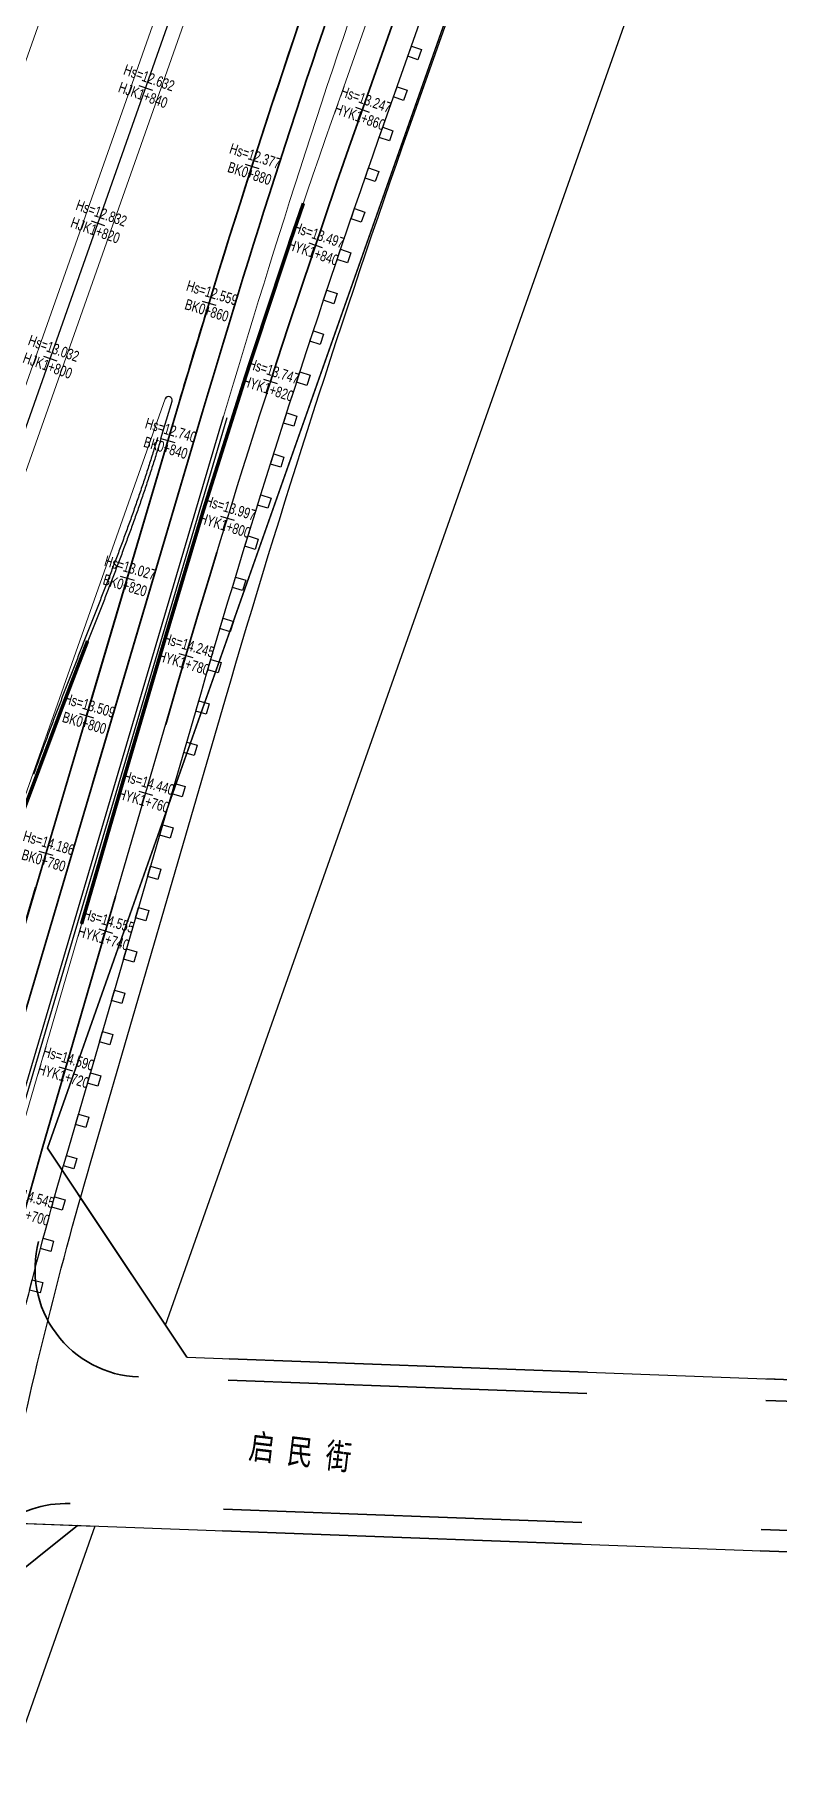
# Model space of a CAD drawing. Extents: x 0 to 558779, y 0 to 2762081.
# Drawn here: x 520014.5 to 520118.2, y 2757860.4 to 2758100.9 of the extents above; entities that cross this region are included whole.
import ezdxf
from ezdxf.enums import TextEntityAlignment as Align

# ---------------------------------------------------------------- set-up
doc = ezdxf.new("R2010")
doc.units = 0
doc.header["$LTSCALE"] = 20
doc.linetypes.add('CENTER', pattern=[2, 1.25, -0.25, 0.25, -0.25])
doc.linetypes.add('HIDDEN', pattern=[0.375, 0.25, -0.125])
for name, color, linetype in [('0-路名', 7, 'Continuous'), ('B-标线', 8, 'Continuous'), ('DL-中心线', 10, 'Continuous'), ('DL-人行道边线', 1, 'Continuous'), ('DL-挡墙范围', 2, 'HIDDEN'), ('DL-树池', 110, 'Continuous'), ('DL-相交规划路', 161, 'Continuous'), ('DL-非机动车道边线', 6, 'Continuous'), ('L-洛秀互通匝道边线', 140, 'Continuous'), ('L-脊线', 222, 'Continuous'), ('L-辅路绿化带', 3, 'Continuous'), ('RD-红线', 230, 'Continuous'), ('XW_B', 7, 'Continuous'), ('XW_HY-海江大道右辅路', 7, 'Continuous'), ('XW_海江大道（2000坐标）', 7, 'Continuous'), ('YD-G2', 96, 'Continuous'), ('桩号-B', 7, 'Continuous'), ('桩号-HY-海江大道右辅路', 7, 'Continuous'), ('桩号-海江大道（2000坐标）', 7, 'Continuous'), ('设计高-B', 7, 'Continuous'), ('设计高-HY-海江大道右辅路', 7, 'Continuous'), ('设计高-地面高-B', 7, 'Continuous'), ('设计高-地面高-HY-海江大道右辅路', 7, 'Continuous'), ('设计高-地面高-海江大道（2000坐标）', 7, 'Continuous'), ('设计高-海江大道（2000坐标）', 7, 'Continuous')]:
    doc.layers.add(name, color=color, linetype=linetype)
doc.styles.get("Standard").update_dxf_attribs({"font": 'fsdb_e.shx', "width": 0.7, "bigfont": 'hzdx.shx'})
doc.styles.add('仿宋', font='simfang_0.ttf', dxfattribs={"width": 0.8})

# ---------------------------------------------------------------- blocks, each defined once
blk = doc.blocks.new('shuchi01')
at = {"layer": 'DL-树池', "color": 3}
blk.add_lwpolyline([(-0.75, 1.5), (0.75, 1.5), (0.75, 0), (-0.75, 0)], close=True, dxfattribs=at)

msp = doc.modelspace()

# ---------------------------------------------------------------- linework, layer by layer
at = {"layer": 'B-标线', "lineweight": 35, "flags": 128}
for points in [[(519939.582, 2757722.133, 0.054969), (519981.895, 2757860.489, -0.0251421), (519996.067, 2757919.103), (520034.65, 2758049.579, -0.0128879), (520058.477, 2758123.13)], [(520004.231, 2757934.369), (520038.006, 2758048.586, -0.0128879), (520061.778, 2758121.966, -0.0128879)], [(520022.582, 2757996.425), (520038.006, 2758048.586, -0.0128879), (520061.778, 2758121.966)]]:
    msp.add_lwpolyline(points, format="xyb", dxfattribs=at)
at = {"layer": 'DL-中心线', "linetype": 'CENTER', "lineweight": 35, "ltscale": 5, "flags": 128}
for points in [[(519363.527, 2756865.285, -0.0640305), (519480.744, 2757085.351, -0.0528813), (519557.501, 2757172.344), (519677.841, 2757282.704, 0.0308215), (519737.675, 2757344.78, -0.0161286), (519785.39, 2757397.285, 0.1076188), (519897.596, 2757578.067), (519932.402, 2757676.128, -0.0149276), (519945.386, 2757709.511, -0.0002025), (519945.577, 2757709.961, -0.0004051), (519945.969, 2757710.882, -0.0004051), (519946.374, 2757711.83, -0.0004051), (519946.794, 2757712.809, -0.0004051), (519947.231, 2757713.821, -0.0004051), (519947.686, 2757714.871, -0.0004051), (519948.161, 2757715.963, -0.0004051), (519948.66, 2757717.103, -0.0004051), (519949.184, 2757718.298, -0.0004051), (519949.739, 2757719.556, -0.0004051), (519950.33, 2757720.89, -0.0004051), (519950.964, 2757722.315, -0.0004051), (519951.652, 2757723.854, -0.0004051), (519952.408, 2757725.539, -0.0003826), (519953.207, 2757727.312, -0.0003376), (519954.009, 2757729.084, -0.0002926), (519954.812, 2757730.854, -0.0002476), (519955.618, 2757732.624, -0.0002025), (519956.425, 2757734.393, -0.0001575), (519957.234, 2757736.161, -0.0001125), (519958.043, 2757737.929, -0.0000675), (519958.853, 2757739.697, -0.0000225), (519959.664, 2757741.464, 0.0000375), (519960.474, 2757743.232, 0.0001125), (519961.284, 2757745, 0.0001875), (519962.093, 2757746.768, 0.0002626), (519962.9, 2757748.537, 0.0003376), (519963.705, 2757750.307, 0.0004126), (519964.508, 2757752.078, 0.0004876), (519965.307, 2757753.85, 0.0005626), (519966.102, 2757755.625, 0.0006376), (519966.894, 2757757.401, 0.0006752), (519967.641, 2757759.09, 0.0006752), (519968.318, 2757760.633, 0.0006752), (519968.942, 2757762.063, 0.0006752), (519969.521, 2757763.402, 0.0006752), (519970.064, 2757764.666, 0.0006752), (519970.575, 2757765.866, 0.0006752), (519971.06, 2757767.012, 0.0006752), (519971.521, 2757768.11, 0.0006752), (519971.961, 2757769.166, 0.0006752), (519972.383, 2757770.185, 0.0006752), (519972.787, 2757771.171, 0.0006752), (519973.176, 2757772.126, 0.0006752), (519973.551, 2757773.054, 0.0003376), (519973.734, 2757773.508, 0.0402701), (519990.889, 2757828.803, 0.0003376), (519990.996, 2757829.281, 0.0006752), (519991.212, 2757830.257, 0.0006752), (519991.432, 2757831.265, 0.0006752), (519991.656, 2757832.306, 0.0006752), (519991.885, 2757833.385, 0.0006752), (519992.12, 2757834.505, 0.0006752), (519992.362, 2757835.671, 0.0006752), (519992.611, 2757836.89, 0.0006752), (519992.868, 2757838.169, 0.0006752), (519993.136, 2757839.518, 0.0006752), (519993.416, 2757840.95, 0.0006752), (519993.712, 2757842.482, 0.0006752), (519994.027, 2757844.137, 0.0006752), (519994.367, 2757845.953, 0.0006376), (519994.72, 2757847.865, 0.0005626), (519995.068, 2757849.778, 0.0004876), (519995.413, 2757851.691, 0.0004126), (519995.754, 2757853.606, 0.0003376), (519996.092, 2757855.521, 0.0002626), (519996.428, 2757857.436, 0.0001875), (519996.762, 2757859.351, 0.0001125), (519997.095, 2757861.267, 0.0000375), (519997.427, 2757863.183, -0.0000225), (519997.759, 2757865.099, -0.0000675), (519998.092, 2757867.015, -0.0001125), (519998.425, 2757868.93, -0.0001575), (519998.76, 2757870.846, -0.0002025), (519999.096, 2757872.761, -0.0002476), (519999.433, 2757874.676, -0.0002926), (519999.773, 2757876.59, -0.0003376), (520000.115, 2757878.505, -0.0003826), (520000.459, 2757880.418, -0.0004051), (520000.79, 2757882.235, -0.0004051), (520001.094, 2757883.893, -0.0004051), (520001.378, 2757885.427, -0.0004051), (520001.646, 2757886.861, -0.0004051), (520001.901, 2757888.213, -0.0004051), (520002.144, 2757889.495, -0.0004051), (520002.379, 2757890.716, -0.0004051), (520002.605, 2757891.886, -0.0004051), (520002.824, 2757893.009, -0.0004051), (520003.037, 2757894.091, -0.0004051), (520003.245, 2757895.135, -0.0004051), (520003.447, 2757896.147, -0.0004051), (520003.645, 2757897.127, -0.0002025), (520003.743, 2757897.607, -0.0205644), (520015.566, 2757945.503), (520034.389, 2758010.197, -0.0139815), (520060.063, 2758090.044), (520086.942, 2758166.257, 0.0147938), (520122.979, 2758278.961, -0.0147938), (520159.016, 2758391.664), (520173.526, 2758432.806)], [(519647.675, 2757568.166, -0.0011574), (519648.228, 2757567.535, -0.0023148), (519649.349, 2757566.237, -0.0023148), (519650.492, 2757564.888, -0.0023148), (519651.66, 2757563.484, -0.0023148), (519652.855, 2757562.02, -0.0023148), (519654.081, 2757560.489, -0.0023148), (519655.343, 2757558.884, -0.0023148), (519656.645, 2757557.195, -0.0023148), (519657.995, 2757555.412, -0.0023148), (519659.4, 2757553.518, -0.0023148), (519660.871, 2757551.496, -0.0023148), (519662.425, 2757549.319, -0.0023148), (519664.081, 2757546.951, -0.0023148), (519665.872, 2757544.34, -0.0021862), (519667.733, 2757541.575, -0.001929), (519669.571, 2757538.794, -0.0016718), (519671.389, 2757536, -0.0014146), (519673.19, 2757533.195, -0.0011574), (519674.976, 2757530.381, -0.0009002), (519676.75, 2757527.559, -0.000643), (519678.516, 2757524.732, -0.0003858), (519680.276, 2757521.901, -0.0001286), (519682.033, 2757519.068, 0.0002894), (519683.791, 2757516.236, 0.0008681), (519685.555, 2757513.408, 0.0014468), (519687.333, 2757510.588, 0.0020255), (519689.13, 2757507.78, 0.0026042), (519690.952, 2757504.99, 0.0031829), (519692.807, 2757502.22, 0.0037616), (519694.7, 2757499.477, 0.0043403), (519696.638, 2757496.764, 0.004919), (519698.625, 2757494.088, 0.0052084), (519700.564, 2757491.585, 0.0052084), (519702.381, 2757489.338, 0.0052084), (519704.105, 2757487.294, 0.0052084), (519705.757, 2757485.416, 0.0052084), (519707.351, 2757483.679, 0.0052084), (519708.898, 2757482.063, 0.0052084), (519710.404, 2757480.553, 0.0052084), (519711.875, 2757479.138, 0.0052084), (519713.317, 2757477.808, 0.0052084), (519714.733, 2757476.556, 0.0052084), (519716.126, 2757475.375, 0.0052084), (519717.498, 2757474.26, 0.0052084), (519718.851, 2757473.206, 0.0026042), (519719.521, 2757472.701, 0.2794342), (519802.083, 2757464.769, 0.0051398), (519803.57, 2757465.505, 0.0086899), (519806.104, 2757466.847, 0.0086899), (519808.666, 2757468.321, 0.0086899), (519811.257, 2757469.934, 0.0086899), (519813.878, 2757471.694, 0.0086899), (519816.532, 2757473.615, 0.0086899), (519819.223, 2757475.707, 0.0086899), (519821.954, 2757477.988, 0.0086899), (519824.732, 2757480.477, 0.0086899), (519827.565, 2757483.198, 0.0086899), (519830.465, 2757486.186, 0.0086899), (519833.45, 2757489.481, 0.0086899), (519836.543, 2757493.146, 0.0083046), (519839.636, 2757497.074, 0.007534), (519842.604, 2757501.098, 0.0067633), (519845.455, 2757505.205, 0.0059927), (519848.2, 2757509.384, 0.0052221), (519850.851, 2757513.623, 0.0044515), (519853.42, 2757517.913, 0.0036809), (519855.918, 2757522.244, 0.0029103), (519858.36, 2757526.607, 0.0021397), (519860.757, 2757530.995, 0.0434383), (519909.912, 2757644.363, -0.0210822), (519939.582, 2757722.133, 0.054969), (519981.895, 2757860.489, -0.0251421), (519996.067, 2757919.103), (520034.65, 2758049.579, -0.0128879), (520058.477, 2758123.13)]]:
    msp.add_lwpolyline(points, format="xyb", dxfattribs=at)
at = {"layer": 'DL-人行道边线', "flags": 128}
msp.add_lwpolyline([(520010.602, 2757896.21, -0.0205644), (520022.287, 2757943.547), (520041.111, 2758008.242, -0.0139815), (520066.665, 2758087.716), (520079.707, 2758124.696)], format="xyb", dxfattribs=at)
at = {"layer": 'DL-挡墙范围', "ltscale": 10, "const_width": 0.5}
for points in [[(520021.045, 2757976.862), (520026.633, 2757996.066), (520032.277, 2758015.263), (520038.012, 2758034.471), (520044.05, 2758053.587), (520050.343, 2758072.62), (520051.976, 2758077.346)], [(519985.602, 2757900.026), (519999.927, 2757949.789), (520005.599, 2757968.968), (520011.27, 2757988.147), (520018.314, 2758006.986), (520021.888, 2758016.326)]]:
    msp.add_lwpolyline(points, dxfattribs=at)
at = {"layer": 'DL-相交规划路', "linetype": 'HIDDEN', "lineweight": 35, "ltscale": 10}
for p, q in [((520166.525, 2757911.584), (520035.743, 2757916.457)), ((520166.413, 2757908.586), (520028.998, 2757913.706)), ((520165.743, 2757890.599), (520019.446, 2757896.05)), ((520165.631, 2757887.601), (520020.488, 2757893.009))]:
    msp.add_line(p, q, dxfattribs=at)
at = {"layer": 'DL-相交规划路', "linetype": 'HIDDEN', "lineweight": 35, "ltscale": 10, "flags": 128}
for points in [[(520020.532, 2757939.24), (520035.743, 2757916.457)], [(520020.488, 2757893.009), (520007.471, 2757882.563)]]:
    msp.add_lwpolyline(points, dxfattribs=at)
at = {"layer": 'DL-相交规划路', "linetype": 'HIDDEN', "lineweight": 35, "ltscale": 10}
for centre, start, end in [((520029.556, 2757928.696), 164.98237, 267.86625), ((520018.887, 2757881.06), 87.86625, 169.624)]:
    msp.add_arc(centre, 15, start, end, dxfattribs=at)
at = {"layer": 'DL-非机动车道边线', "flags": 128}
msp.add_lwpolyline([(520007.172, 2757896.909, -0.0205644), (520018.927, 2757944.525), (520037.75, 2758009.22, -0.0139815), (520063.364, 2758088.88), (520090.243, 2758165.093, 0.0071791)], format="xyb", dxfattribs=at)
at = {"layer": 'L-洛秀互通匝道边线', "flags": 128}
for points in [[(520032.12, 2758044.549), (520033.661, 2758049.76)], [(520007.108, 2757933.518), (520040.853, 2758047.633)], [(520007.588, 2757933.376), (520041.332, 2758047.491)]]:
    msp.add_lwpolyline(points, dxfattribs=at)
for points in [[(520032.12, 2758044.549, -0.0028194), (520031.542, 2758042.635, -0.0026243), (520030.943, 2758040.726, -0.0024288), (520030.324, 2758038.824, -0.0022332), (520029.688, 2758036.926, -0.0020376), (520029.036, 2758035.033, -0.0018422), (520028.368, 2758033.145, -0.001647), (520027.687, 2758031.261, -0.0014521), (520026.994, 2758029.38, -0.0012575), (520026.291, 2758027.503, -0.0010634), (520025.578, 2758025.628, -0.0008695), (520024.859, 2758023.755, -0.0006759), (520024.133, 2758021.884, -0.0004826), (520023.403, 2758020.014, -0.0002895), (520022.669, 2758018.146, -0.0000965), (520021.935, 2758016.277, 0.0000965), (520021.2, 2758014.409, 0.0002895), (520020.467, 2758012.54, 0.0004826), (520019.736, 2758010.67, 0.0006759), (520019.011, 2758008.799, 0.0008695), (520018.291, 2758006.927, 0.0010634), (520017.579, 2758005.052, 0.0012575), (520016.875, 2758003.174, 0.0014521), (520016.182, 2758001.293, 0.001647), (520015.501, 2757999.409, 0.0018422), (520014.834, 2757997.521, 0.0020376), (520014.181, 2757995.628, 0.0022332)], [(520031.64, 2758044.691, -0.0028194), (520031.064, 2758042.782, -0.0026243), (520030.467, 2758040.879, -0.0024288), (520029.85, 2758038.98, -0.0022332), (520029.215, 2758037.087, -0.0020376), (520028.564, 2758035.198, -0.0018422), (520027.897, 2758033.314, -0.001647), (520027.217, 2758031.433, -0.0014521), (520026.525, 2758029.555, -0.0012575), (520025.823, 2758027.679, -0.0010634), (520025.111, 2758025.806, -0.0008695), (520024.392, 2758023.935, -0.0006759), (520023.667, 2758022.065, -0.0004826), (520022.937, 2758020.197, -0.0002895), (520022.204, 2758018.328, -0.0000965), (520021.469, 2758016.46, 0.0000965), (520020.735, 2758014.592, 0.0002895), (520020.001, 2758012.722, 0.0004826), (520019.271, 2758010.852, 0.0006759), (520018.544, 2758008.98, 0.0008695), (520017.824, 2758007.105, 0.0010634), (520017.111, 2758005.228, 0.0012575), (520016.407, 2758003.348, 0.0014521), (520015.713, 2758001.465, 0.001647), (520015.031, 2757999.577, 0.0018422), (520014.362, 2757997.686, 0.0020376)]]:
    msp.add_lwpolyline(points, format="xyb", dxfattribs=at)
at = {"layer": 'L-脊线', "lineweight": 35, "flags": 128}
msp.add_lwpolyline([(520034.62, 2758049.476), (520034.65, 2758049.579, -0.0024099), (520038.817, 2758063.425, -0.0024099)], format="xyb", dxfattribs=at)
at = {"layer": 'L-辅路绿化带', "lineweight": 0, "flags": 128}
for points in [[(519375.907, 2756956.026, -0.0968453), (519606.732, 2757263.593, 0.1251069), (519879.487, 2757672.743), (520150.421, 2758440.955)], [(519379.531, 2756954.334, -0.0968312), (519609.412, 2757260.623, 0.1251069), (519883.259, 2757671.413), (520154.193, 2758439.624)], [(519717.012, 2757404.758, 0.0795103), (519865.341, 2757677.732), (520044.663, 2758186.185)], [(520012.206, 2757946.481), (520031.029, 2758011.175, -0.0139815), (520056.763, 2758091.208), (520083.642, 2758167.421, 0.0147938)], [(520040.853, 2758047.633, -0.0129058), (520064.607, 2758120.968)], [(519680.829, 2757309.735, 0.1036818), (519897.405, 2757666.424), (520032.71, 2758050.068)]]:
    msp.add_lwpolyline(points, format="xyb", dxfattribs=at)
at = {"layer": 'L-辅路绿化带'}
msp.add_arc((520033.181, 2758049.902), 0.5, 343.52671, 160.57319, dxfattribs=at)
at = {"layer": 'RD-红线'}
for points in [[(520016.286, 2757945.593), (520110.103, 2758211.603)], [(520035.743, 2757916.457), (520016.286, 2757945.593)], [(520035.743, 2757916.457), (520183.452, 2757910.954)], [(520003.489, 2757893.642), (520165.631, 2757887.601)]]:
    msp.add_lwpolyline(points, dxfattribs=at)
at = {"layer": 'XW_B', "color": 4}
msp.add_line((519996.067, 2757919.103), (520034.65, 2758049.579), dxfattribs=at)
msp.add_line((519996.067, 2757919.103), (520034.65, 2758049.579), dxfattribs=at)
at = {"layer": 'XW_B', "color": 2}
msp.add_arc((521473.078, 2757624.226), 1500, 160.573195, 163.526709, dxfattribs=at)
msp.add_arc((521473.078, 2757624.226), 1500, 160.573195, 163.526709, dxfattribs=at)
at = {"layer": 'XW_HY-海江大道右辅路', "color": 4}
for p, q in [((520060.063, 2758090.044), (520086.942, 2758166.257)), ((520060.063, 2758090.044), (520086.942, 2758166.257)), ((520015.566, 2757945.503), (520034.389, 2758010.197)), ((520015.566, 2757945.503), (520034.389, 2758010.197))]:
    msp.add_line(p, q, dxfattribs=at)
at = {"layer": 'XW_HY-海江大道右辅路', "color": 2}
for centre, radius, start, end in [((521474.664, 2757591.14), 1500, 160.573195, 163.777306), ((521474.664, 2757591.14), 1500, 160.573195, 163.777306), ((520591.676, 2757777.88), 600, 163.777306, 168.489657), ((520591.676, 2757777.88), 600, 163.777306, 168.489657)]:
    msp.add_arc(centre, radius, start, end, dxfattribs=at)
at = {"layer": 'XW_海江大道（2000坐标）', "color": 4}
msp.add_line((519881.373, 2757672.078), (520152.307, 2758440.289), dxfattribs=at)
msp.add_line((519881.373, 2757672.078), (520152.307, 2758440.289), dxfattribs=at)
at = {"layer": 'YD-G2', "color": 7}
msp.add_lwpolyline([(520139.981, 2758224.91), (520130.937, 2758225.247), (520110.105, 2758211.607), (520016.287, 2757945.597), (520032.767, 2757920.918), (520139.981, 2758224.91)], close=True, dxfattribs=at)
at = {"layer": 'YD-G2'}
msp.add_lwpolyline([(519982.4, 2757878.826), (520003.49, 2757893.646), (520022.894, 2757892.923), (519992.702, 2757807.319, 0.5056461), (520065.169, 2757700.766), (520120.411, 2757698.707), (520118.947, 2757694.313, 0.0011346), (520116.073, 2757685.615), (520096.482, 2757671.158), (520096.119, 2757671.158), (520095.713, 2757671.158), (519947.558, 2757676.679, -0.1408666), (519933.647, 2757681.244, 0.0027272), (519934.192, 2757681.74, 0.0067117), (519935.489, 2757682.965, 0.0064476), (519936.685, 2757684.156, 0.3637241), (519943.111, 2757767.428), (519982.335, 2757878.642, -0.0026198), (519982.4, 2757878.826)], format="xyb", close=True, dxfattribs=at)
at = {"layer": '设计高-地面高-B'}
for p, q in [((520043.848, 2758082.814), (520045.752, 2758082.203)), ((520037.861, 2758063.718), (520039.773, 2758063.132)), ((520032.12, 2758044.549), (520034.038, 2758043.982)), ((520026.448, 2758025.37), (520028.366, 2758024.803)), ((520020.777, 2758006.191), (520022.695, 2758005.624)), ((520015.106, 2757987.012), (520017.024, 2757986.445))]:
    msp.add_line(p, q, dxfattribs=at)
at = {"layer": '设计高-地面高-HY-海江大道右辅路'}
for p, q in [((520059.247, 2758090.735), (520061.133, 2758090.07)), ((520052.712, 2758071.819), (520054.606, 2758071.179)), ((520046.429, 2758052.818), (520048.332, 2758052.203)), ((520040.401, 2758033.734), (520042.312, 2758033.144)), ((520034.627, 2758014.572), (520036.546, 2758014.008)), ((520029.033, 2757995.367), (520030.953, 2757994.808)), ((520023.446, 2757976.164), (520025.366, 2757975.605)), ((520017.858, 2757956.96), (520019.778, 2757956.401))]:
    msp.add_line(p, q, dxfattribs=at)
at = {"layer": '设计高-地面高-海江大道（2000坐标）'}
for p, q in [((520029.033, 2758093.762), (520030.919, 2758093.096)), ((520022.381, 2758074.9), (520024.267, 2758074.235)), ((520015.729, 2758056.039), (520017.615, 2758055.374))]:
    msp.add_line(p, q, dxfattribs=at)

# ---------------------------------------------------------------- block references
at = {"layer": 'DL-树池'}
for p, rotation in [((520066.777, 2758098.556), 250.5731948780951), ((520064.781, 2758092.898), 250.5731948780951), ((520062.787, 2758087.239), 250.6397864446851), ((520060.809, 2758081.574), 250.8695055740514), ((520058.854, 2758075.902), 251.0992247034177), ((520056.922, 2758070.221), 251.328943832784), ((520055.012, 2758064.533), 251.5586629621502), ((520053.126, 2758058.838), 251.7883820915165), ((520051.262, 2758053.134), 252.0181012208828), ((520049.421, 2758047.424), 252.2478203502491), ((520047.603, 2758041.706), 252.4775394796153), ((520045.808, 2758035.981), 252.7072586089816), ((520044.036, 2758030.248), 252.9369777383478), ((520042.287, 2758024.509), 253.1666968677141), ((520040.561, 2758018.763), 253.3964159970805), ((520038.858, 2758013.009), 253.6261351264466), ((520037.177, 2758007.25), 253.7773060519651), ((520035.501, 2758001.489), 253.7773060519651), ((520033.824, 2757995.727), 253.7773060519651), ((520032.148, 2757989.966), 253.7773060519651), ((520030.472, 2757984.205), 253.7773060519651), ((520028.796, 2757978.444), 253.7773060519651), ((520027.12, 2757972.683), 253.7773060519651), ((520025.443, 2757966.922), 253.7773060519651), ((520023.767, 2757961.161), 253.7773060519651), ((520022.091, 2757955.4), 253.7773060519651), ((520020.415, 2757949.639), 253.7773060519651), ((520018.739, 2757943.877), 253.8420900965471), ((520017.098, 2757938.106), 254.418409795433), ((520015.515, 2757932.319), 254.994729494319), ((520013.991, 2757926.516), 255.571049193205)]:
    msp.add_blockref('shuchi01', p, dxfattribs=dict(at, rotation=rotation))

# ---------------------------------------------------------------- texts
at = {"layer": '0-路名', "lineweight": 35, "style": '仿宋', "width": 0.75}
msp.add_text('启 民 街', height=3.5, rotation=353.16227, dxfattribs=at).set_placement((520044.234, 2757902.398))
at = {"layer": '桩号-B', "width": 0.75}
for s, rotation, p in [('BK0+880', 342.21045, (520044.709, 2758082.223)), ('BK0+860', 342.97439, (520038.729, 2758063.138)), ('BK0+840', 343.52671, (520032.994, 2758043.978)), ('BK0+820', 343.52671, (520027.322, 2758024.799)), ('BK0+800', 343.52671, (520021.651, 2758005.62)), ('BK0+780', 343.52671, (520015.98, 2757986.441))]:
    msp.add_text(s, height=1.5, rotation=rotation, dxfattribs=at).set_placement(p, align=Align.TOP_CENTER)
at = {"layer": '桩号-HY-海江大道右辅路', "width": 0.75}
for s, rotation, p in [('HYK1+860', 340.57319, (520060.09, 2758090.12)), ('HYK1+840', 341.32261, (520053.563, 2758071.215)), ('HYK1+820', 342.08655, (520047.288, 2758052.225)), ('HYK1+800', 342.85049, (520041.268, 2758033.153)), ('HYK1+780', 343.61444, (520035.502, 2758014.002)), ('HYK1+760', 343.77731, (520029.909, 2757994.8)), ('HYK1+740', 343.77731, (520024.322, 2757975.596)), ('HYK1+720', 343.77731, (520018.734, 2757956.392)), ('HYK1+700', 344.57553, (520013.207, 2757937.172))]:
    msp.add_text(s, height=1.5, rotation=rotation, dxfattribs=at).set_placement(p, align=Align.TOP_CENTER)
at = {"layer": '桩号-海江大道（2000坐标）', "width": 0.75}
for s, p in [('HJK1+840', (520029.876, 2758093.146)), ('HJK1+820', (520023.224, 2758074.285)), ('HJK1+800', (520016.572, 2758055.423))]:
    msp.add_text(s, height=1.5, rotation=340.57319, dxfattribs=at).set_placement(p, align=Align.TOP_CENTER)
at = {"layer": '设计高-B', "width": 0.75}
for s, rotation, p in [('Hs=12.377', 342.21045, (520044.892, 2758082.794)), ('Hs=12.559', 342.97439, (520038.905, 2758063.712)), ('Hs=12.740', 343.52671, (520033.164, 2758044.554)), ('Hs=13.027', 343.52671, (520027.493, 2758025.375)), ('Hs=13.509', 343.52671, (520021.821, 2758006.196)), ('Hs=14.186', 343.52671, (520016.15, 2757987.016))]:
    msp.add_text(s, height=1.5, rotation=rotation, dxfattribs=at).set_placement(p, align=Align.BOTTOM_CENTER)
at = {"layer": '设计高-HY-海江大道右辅路', "width": 0.75}
for s, rotation, p in [('Hs=13.247', 340.57319, (520060.29, 2758090.685)), ('Hs=13.497', 341.32261, (520053.755, 2758071.783)), ('Hs=13.747', 342.08655, (520047.473, 2758052.796)), ('Hs=13.997', 342.85049, (520041.445, 2758033.726)), ('Hs=14.245', 343.61444, (520035.671, 2758014.578)), ('Hs=14.440', 343.77731, (520030.077, 2757995.376)), ('Hs=14.555', 343.77731, (520024.49, 2757976.172)), ('Hs=14.590', 343.77731, (520018.902, 2757956.969)), ('Hs=14.545', 344.57553, (520013.367, 2757937.75))]:
    msp.add_text(s, height=1.5, rotation=rotation, dxfattribs=at).set_placement(p, align=Align.BOTTOM_CENTER)
at = {"layer": '设计高-海江大道（2000坐标）', "width": 0.75}
for s, p in [('Hs=12.632', (520030.076, 2758093.712)), ('Hs=12.832', (520023.424, 2758074.851)), ('Hs=13.032', (520016.772, 2758055.989))]:
    msp.add_text(s, height=1.5, rotation=340.57319, dxfattribs=at).set_placement(p, align=Align.BOTTOM_CENTER)

doc.saveas('drawing.dxf')
